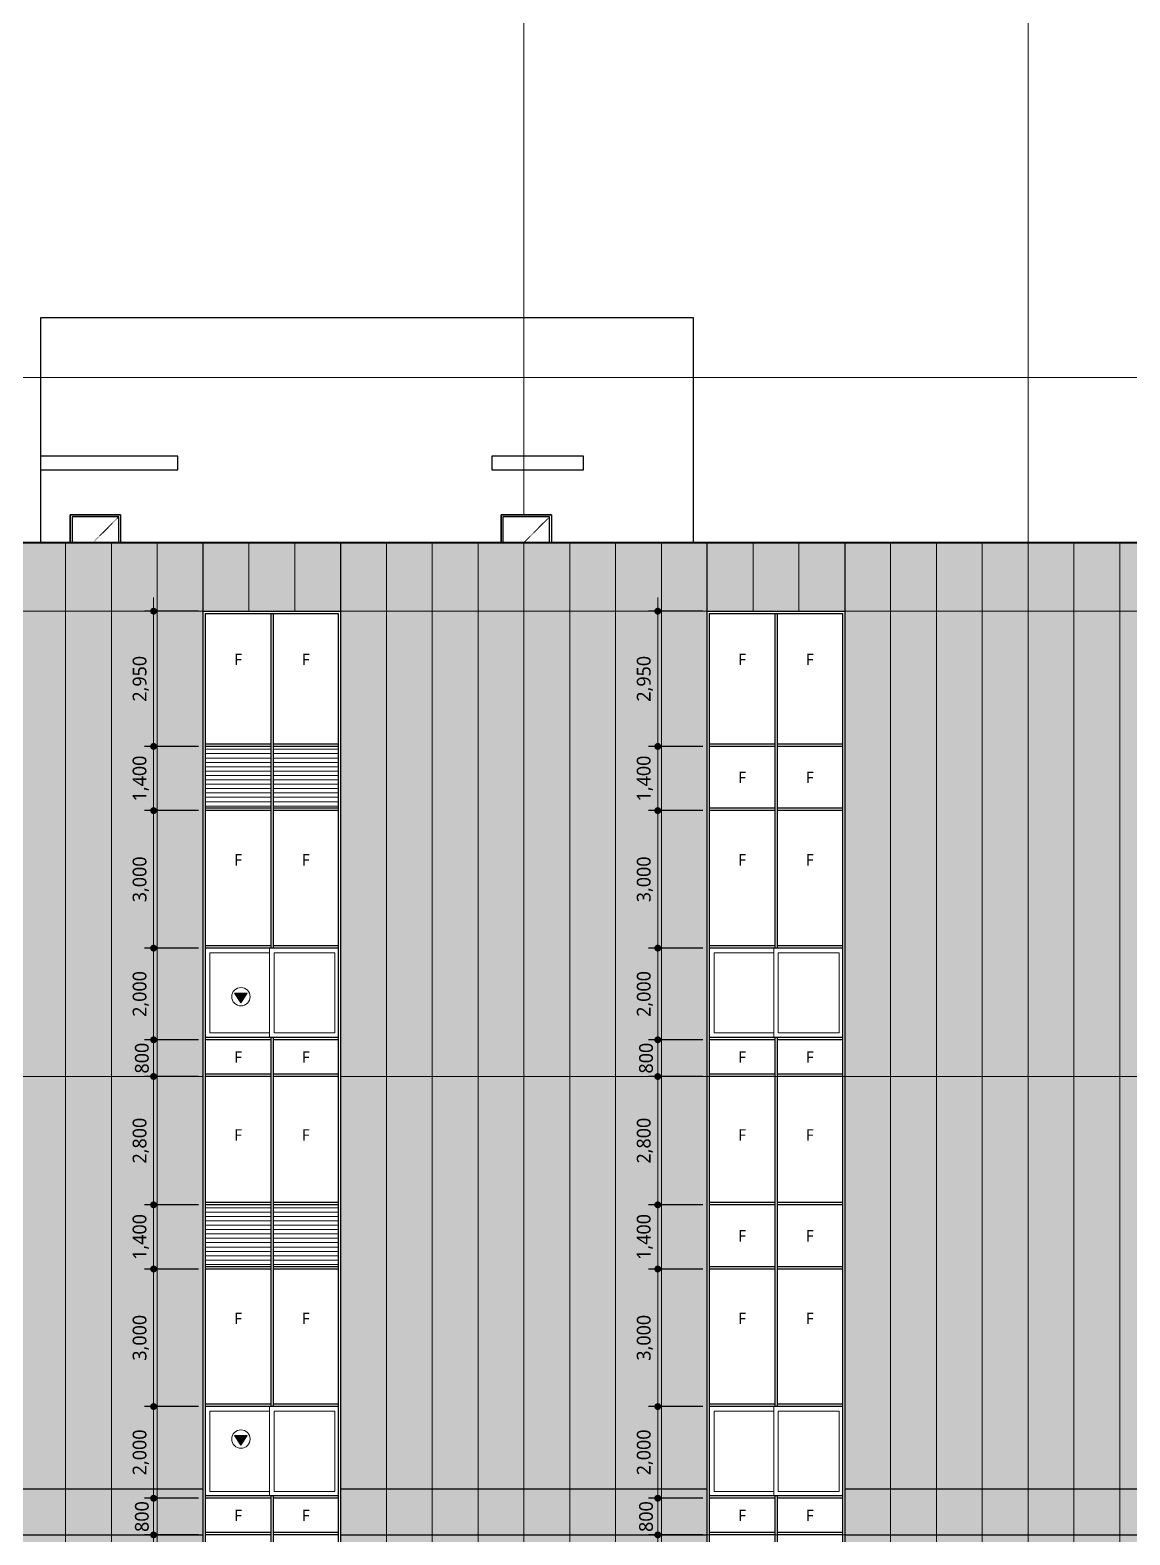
# Model space of a CAD drawing. Header units: millimetres. Extents: x 1680000 to 3024000, y 712800 to 950400.
# Drawn here: x 2558685 to 2582681, y 835360 to 868186 of the extents above; entities that cross this region are included whole.
import ezdxf
from ezdxf.enums import TextEntityAlignment as Align
from ezdxf.xclip import XClip

# ---------------------------------------------------------------- set-up
doc = ezdxf.new("R2010")
doc.units = ezdxf.units.MM
doc.set_wipeout_variables(frame=1)
for name, pattern in [('CEN', [62, 60, -1, 0, -1]), ('DASHDOT', [1, 0.5, -0.25, 0, -0.25]), ('HID', [2, 1.1, -0.9])]:
    doc.linetypes.add(name, pattern=pattern)
doc.layers.get('Defpoints').update_dxf_attribs({"color": 140})
for name, color, linetype, lineweight in [('A-AXIS-LINE', 1, 'CEN', 15), ('A-DWXK-OPEN', 1, 'HID', 15), ('A-DWXM-WIND', 4, 'Continuous', 25), ('A-ELEV-LIN1', 2, 'Continuous', 40), ('A-ELEV-LIN2', 7, 'Continuous', 25), ('A-ELEV-LIN3', 8, 'Continuous', 18), ('A-ELEV-WIN', 4, 'Continuous', 25), ('A-MKXS-TEXT1', 3, 'Continuous', 25)]:
    doc.layers.add(name, color=color, linetype=linetype, lineweight=lineweight)
doc.layers.add('A-XXXX-NPLT', color=144, linetype='Continuous', lineweight=15, plot=False)
doc.layers.add('WINELEV', color=4, linetype='Continuous')
doc.layers.add('입면색상', color=7, linetype='Continuous')
doc.styles.add('HY울릉도L', font='')
doc.styles.add('맑은고딕', font='malgun.ttf')
doc.styles.get('HY울릉도L').set_extended_font_data('HYwulM')
doc.dimstyles.new('CDIM', dxfattribs={"dimtxt": 3, "dimasz": 1.5, "dimexe": 2, "dimexo": 1, "dimgap": 1, "dimtad": 1, "dimdec": 0, "dimrnd": 0.5, "dimzin": 0, "dimdsep": 32, "dimlunit": 6, "dimtxsty": 'HY울릉도L', "dimblk1": '_CIDOT', "dimblk2": '_CIDOT', "dimsah": 1, "dimcen": 5.5, "dimclrd": 2, "dimclre": 2, "dimclrt": 7, "dimadec": 0, "dimazin": 0, "dimtfac": 1, "dimtdec": 0, "dimtix": 1, "dimtmove": 2, "dimatfit": 1, "dimldrblk": '_CIDOT', "dimfxl": 1, "dimtolj": 1, "dimtzin": 0, "dimlwd": -1, "dimarcsym": 0})

# ---------------------------------------------------------------- blocks, each defined once
blk = doc.blocks.new('_CIDOT')
at = {"color": 0, "linetype": 'ByBlock'}
blk.add_line((2, 0), (-1, 0), dxfattribs=at)
at = {"color": 0, "linetype": 'ByBlock', "const_width": 0.5}
blk.add_lwpolyline([(-0.25, 0, 1), (0.25, 0, 1)], format="xyb", close=True, dxfattribs=at)
blk = doc.blocks.new('*D85')
at = {"layer": 'A-XXXX-NPLT', "lineweight": -2, "transparency": 16777216}
for p, q in [((-100, 30000), (-1280, 30000)), ((-100, 27200), (-1280, 27200))]:
    blk.add_line(p, q, dxfattribs=at)
at = {"layer": 'A-XXXX-NPLT', "transparency": 16777216}
blk.add_line((-1080, 27350), (-1080, 29850), dxfattribs=at)
at = {"layer": 'Defpoints', "color": 0, "transparency": 16777216}
for p in [(-1080, 30000), (0, 30000), (0, 27200)]:
    blk.add_point(p, dxfattribs=at)
at = {"layer": 'A-XXXX-NPLT', "transparency": 16777216, "xscale": 150, "yscale": 150, "zscale": 150}
for p, rotation in [((-1080, 30000), 90), ((-1080, 27200), 270)]:
    blk.add_blockref('_CIDOT', p, dxfattribs=dict(at, rotation=rotation))
at = {"layer": 'A-XXXX-NPLT', "color": 3, "transparency": 16777216, "insert": (-1360, 28600), "char_height": 300, "attachment_point": 5, "rotation": 90, "style": '맑은고딕'}
blk.add_mtext('\\A1;2,800', dxfattribs=at)
blk = doc.blocks.new('*D71')
at = {"layer": 'A-XXXX-NPLT', "transparency": 16777216}
for p, q in [((-1080, 40950), (-1080, 41100)), ((-1080, 40800), (-1080, 40000)), ((-1080, 39850), (-1080, 39700))]:
    blk.add_line(p, q, dxfattribs=at)
at = {"layer": 'A-XXXX-NPLT', "lineweight": -2, "transparency": 16777216}
for p, q in [((-100, 40800), (-1280, 40800)), ((-100, 40000), (-1280, 40000))]:
    blk.add_line(p, q, dxfattribs=at)
at = {"layer": 'Defpoints', "color": 0, "transparency": 16777216}
for p in [(0, 40800), (-1080, 40000), (0, 40000)]:
    blk.add_point(p, dxfattribs=at)
at = {"layer": 'A-XXXX-NPLT', "transparency": 16777216, "xscale": 150, "yscale": 150, "zscale": 150}
for p, rotation in [((-1080, 40800), 270), ((-1080, 40000), 90)]:
    blk.add_blockref('_CIDOT', p, dxfattribs=dict(at, rotation=rotation))
at = {"layer": 'A-XXXX-NPLT', "color": 3, "transparency": 16777216, "insert": (-1335, 40400), "char_height": 300, "attachment_point": 5, "rotation": 90, "style": '맑은고딕'}
blk.add_mtext('\\A1;800', dxfattribs=at)
blk = doc.blocks.new('*D72')
at = {"layer": 'A-XXXX-NPLT', "lineweight": -2, "transparency": 16777216}
for p, q in [((-100, 42800), (-1280, 42800)), ((-100, 40800), (-1280, 40800))]:
    blk.add_line(p, q, dxfattribs=at)
at = {"layer": 'A-XXXX-NPLT', "transparency": 16777216}
blk.add_line((-1080, 40950), (-1080, 42650), dxfattribs=at)
at = {"layer": 'Defpoints', "color": 0, "transparency": 16777216}
for p in [(-1080, 42800), (0, 42800), (0, 40800)]:
    blk.add_point(p, dxfattribs=at)
at = {"layer": 'A-XXXX-NPLT', "transparency": 16777216, "xscale": 150, "yscale": 150, "zscale": 150}
for p, rotation in [((-1080, 42800), 90), ((-1080, 40800), 270)]:
    blk.add_blockref('_CIDOT', p, dxfattribs=dict(at, rotation=rotation))
at = {"layer": 'A-XXXX-NPLT', "color": 3, "transparency": 16777216, "insert": (-1360, 41800), "char_height": 300, "attachment_point": 5, "rotation": 90, "style": '맑은고딕'}
blk.add_mtext('\\A1;2,000', dxfattribs=at)
blk = doc.blocks.new('*D73')
at = {"layer": 'A-XXXX-NPLT', "lineweight": -2, "transparency": 16777216}
for p, q in [((-100, 50150), (-1280, 50150)), ((-100, 47200), (-1280, 47200))]:
    blk.add_line(p, q, dxfattribs=at)
at = {"layer": 'A-XXXX-NPLT', "transparency": 16777216}
blk.add_line((-1080, 47350), (-1080, 50000), dxfattribs=at)
at = {"layer": 'Defpoints', "color": 0, "transparency": 16777216}
for p in [(-1080, 50150), (0, 50150), (0, 47200)]:
    blk.add_point(p, dxfattribs=at)
at = {"layer": 'A-XXXX-NPLT', "transparency": 16777216, "xscale": 150, "yscale": 150, "zscale": 150}
for p, rotation in [((-1080, 50150), 90), ((-1080, 47200), 270)]:
    blk.add_blockref('_CIDOT', p, dxfattribs=dict(at, rotation=rotation))
at = {"layer": 'A-XXXX-NPLT', "color": 3, "transparency": 16777216, "insert": (-1360, 48675), "char_height": 300, "attachment_point": 5, "rotation": 90, "style": '맑은고딕'}
blk.add_mtext('\\A1;2,950', dxfattribs=at)
blk = doc.blocks.new('*D74')
at = {"layer": 'A-XXXX-NPLT', "lineweight": -2, "transparency": 16777216}
for p, q in [((-100, 47200), (-1280, 47200)), ((-100, 45800), (-1280, 45800))]:
    blk.add_line(p, q, dxfattribs=at)
at = {"layer": 'A-XXXX-NPLT', "transparency": 16777216}
blk.add_line((-1080, 47050), (-1080, 45950), dxfattribs=at)
at = {"layer": 'Defpoints', "color": 0, "transparency": 16777216}
for p in [(0, 47200), (-1080, 45800), (0, 45800)]:
    blk.add_point(p, dxfattribs=at)
at = {"layer": 'A-XXXX-NPLT', "transparency": 16777216, "xscale": 150, "yscale": 150, "zscale": 150}
for p, rotation in [((-1080, 47200), 90), ((-1080, 45800), 270)]:
    blk.add_blockref('_CIDOT', p, dxfattribs=dict(at, rotation=rotation))
at = {"layer": 'A-XXXX-NPLT', "color": 3, "transparency": 16777216, "insert": (-1361, 46500), "char_height": 300, "attachment_point": 5, "rotation": 90, "style": '맑은고딕'}
blk.add_mtext('\\A1;1,400', dxfattribs=at)
blk = doc.blocks.new('*D75')
at = {"layer": 'A-XXXX-NPLT', "lineweight": -2, "transparency": 16777216}
for p, q in [((-100, 45800), (-1280, 45800)), ((-100, 42800), (-1280, 42800))]:
    blk.add_line(p, q, dxfattribs=at)
at = {"layer": 'A-XXXX-NPLT', "transparency": 16777216}
blk.add_line((-1080, 45650), (-1080, 42950), dxfattribs=at)
at = {"layer": 'Defpoints', "color": 0, "transparency": 16777216}
for p in [(0, 45800), (-1080, 42800), (0, 42800)]:
    blk.add_point(p, dxfattribs=at)
at = {"layer": 'A-XXXX-NPLT', "transparency": 16777216, "xscale": 150, "yscale": 150, "zscale": 150}
for p, rotation in [((-1080, 45800), 90), ((-1080, 42800), 270)]:
    blk.add_blockref('_CIDOT', p, dxfattribs=dict(at, rotation=rotation))
at = {"layer": 'A-XXXX-NPLT', "color": 3, "transparency": 16777216, "insert": (-1360, 44300), "char_height": 300, "attachment_point": 5, "rotation": 90, "style": '맑은고딕'}
blk.add_mtext('\\A1;3,000', dxfattribs=at)
blk = doc.blocks.new('*D76')
at = {"layer": 'A-XXXX-NPLT', "lineweight": -2, "transparency": 16777216}
for p, q in [((-100, 32800), (-1280, 32800)), ((-100, 30800), (-1280, 30800))]:
    blk.add_line(p, q, dxfattribs=at)
at = {"layer": 'A-XXXX-NPLT', "transparency": 16777216}
blk.add_line((-1080, 30950), (-1080, 32650), dxfattribs=at)
at = {"layer": 'Defpoints', "color": 0, "transparency": 16777216}
for p in [(-1080, 32800), (0, 32800), (0, 30800)]:
    blk.add_point(p, dxfattribs=at)
at = {"layer": 'A-XXXX-NPLT', "transparency": 16777216, "xscale": 150, "yscale": 150, "zscale": 150}
for p, rotation in [((-1080, 32800), 90), ((-1080, 30800), 270)]:
    blk.add_blockref('_CIDOT', p, dxfattribs=dict(at, rotation=rotation))
at = {"layer": 'A-XXXX-NPLT', "color": 3, "transparency": 16777216, "insert": (-1360, 31800), "char_height": 300, "attachment_point": 5, "rotation": 90, "style": '맑은고딕'}
blk.add_mtext('\\A1;2,000', dxfattribs=at)
blk = doc.blocks.new('*D77')
at = {"layer": 'A-XXXX-NPLT', "lineweight": -2, "transparency": 16777216}
for p, q in [((-100, 40000), (-1280, 40000)), ((-100, 37200), (-1280, 37200))]:
    blk.add_line(p, q, dxfattribs=at)
at = {"layer": 'A-XXXX-NPLT', "transparency": 16777216}
blk.add_line((-1080, 37350), (-1080, 39850), dxfattribs=at)
at = {"layer": 'Defpoints', "color": 0, "transparency": 16777216}
for p in [(-1080, 40000), (0, 40000), (0, 37200)]:
    blk.add_point(p, dxfattribs=at)
at = {"layer": 'A-XXXX-NPLT', "transparency": 16777216, "xscale": 150, "yscale": 150, "zscale": 150}
for p, rotation in [((-1080, 40000), 90), ((-1080, 37200), 270)]:
    blk.add_blockref('_CIDOT', p, dxfattribs=dict(at, rotation=rotation))
at = {"layer": 'A-XXXX-NPLT', "color": 3, "transparency": 16777216, "insert": (-1360, 38600), "char_height": 300, "attachment_point": 5, "rotation": 90, "style": '맑은고딕'}
blk.add_mtext('\\A1;2,800', dxfattribs=at)
blk = doc.blocks.new('*D78')
at = {"layer": 'A-XXXX-NPLT', "lineweight": -2, "transparency": 16777216}
for p, q in [((-100, 37200), (-1280, 37200)), ((-100, 35800), (-1280, 35800))]:
    blk.add_line(p, q, dxfattribs=at)
at = {"layer": 'A-XXXX-NPLT', "transparency": 16777216}
blk.add_line((-1080, 37050), (-1080, 35950), dxfattribs=at)
at = {"layer": 'Defpoints', "color": 0, "transparency": 16777216}
for p in [(0, 37200), (-1080, 35800), (0, 35800)]:
    blk.add_point(p, dxfattribs=at)
at = {"layer": 'A-XXXX-NPLT', "transparency": 16777216, "xscale": 150, "yscale": 150, "zscale": 150}
for p, rotation in [((-1080, 37200), 90), ((-1080, 35800), 270)]:
    blk.add_blockref('_CIDOT', p, dxfattribs=dict(at, rotation=rotation))
at = {"layer": 'A-XXXX-NPLT', "color": 3, "transparency": 16777216, "insert": (-1361, 36500), "char_height": 300, "attachment_point": 5, "rotation": 90, "style": '맑은고딕'}
blk.add_mtext('\\A1;1,400', dxfattribs=at)
blk = doc.blocks.new('*D79')
at = {"layer": 'A-XXXX-NPLT', "lineweight": -2, "transparency": 16777216}
for p, q in [((-100, 35800), (-1280, 35800)), ((-100, 32800), (-1280, 32800))]:
    blk.add_line(p, q, dxfattribs=at)
at = {"layer": 'A-XXXX-NPLT', "transparency": 16777216}
blk.add_line((-1080, 35650), (-1080, 32950), dxfattribs=at)
at = {"layer": 'Defpoints', "color": 0, "transparency": 16777216}
for p in [(0, 35800), (-1080, 32800), (0, 32800)]:
    blk.add_point(p, dxfattribs=at)
at = {"layer": 'A-XXXX-NPLT', "transparency": 16777216, "xscale": 150, "yscale": 150, "zscale": 150}
for p, rotation in [((-1080, 35800), 90), ((-1080, 32800), 270)]:
    blk.add_blockref('_CIDOT', p, dxfattribs=dict(at, rotation=rotation))
at = {"layer": 'A-XXXX-NPLT', "color": 3, "transparency": 16777216, "insert": (-1360, 34300), "char_height": 300, "attachment_point": 5, "rotation": 90, "style": '맑은고딕'}
blk.add_mtext('\\A1;3,000', dxfattribs=at)
blk = doc.blocks.new('*D80')
at = {"layer": 'A-XXXX-NPLT', "transparency": 16777216}
for p, q in [((-1080, 30950), (-1080, 31100)), ((-1080, 30800), (-1080, 30000)), ((-1080, 29850), (-1080, 29700))]:
    blk.add_line(p, q, dxfattribs=at)
at = {"layer": 'A-XXXX-NPLT', "lineweight": -2, "transparency": 16777216}
for p, q in [((-100, 30800), (-1280, 30800)), ((-100, 30000), (-1280, 30000))]:
    blk.add_line(p, q, dxfattribs=at)
at = {"layer": 'Defpoints', "color": 0, "transparency": 16777216}
for p in [(0, 30800), (-1080, 30000), (0, 30000)]:
    blk.add_point(p, dxfattribs=at)
at = {"layer": 'A-XXXX-NPLT', "transparency": 16777216, "xscale": 150, "yscale": 150, "zscale": 150}
for p, rotation in [((-1080, 30800), 270), ((-1080, 30000), 90)]:
    blk.add_blockref('_CIDOT', p, dxfattribs=dict(at, rotation=rotation))
at = {"layer": 'A-XXXX-NPLT', "color": 3, "transparency": 16777216, "insert": (-1335, 30400), "char_height": 300, "attachment_point": 5, "rotation": 90, "style": '맑은고딕'}
blk.add_mtext('\\A1;800', dxfattribs=at)
blk = doc.blocks.new('axis')
at = {"layer": 'A-AXIS-LINE'}
for p, q in [((4621438.1, -355868.7), (4883538.1, -355868.7)), ((4621438.1, -360968.7), (4883538.1, -360968.7)), ((4621438.1, -371118.7), (4883538.1, -371118.7)), ((4621438.1, -381118.7), (4883538.1, -381118.7))]:
    blk.add_line(p, q, dxfattribs=at)
blk = doc.blocks.new('*D48')
at = {"layer": 'A-XXXX-NPLT', "lineweight": -2, "transparency": 16777216}
for p, q in [((-100, 29900), (-1280, 29900)), ((-100, 27100), (-1280, 27100))]:
    blk.add_line(p, q, dxfattribs=at)
at = {"layer": 'A-XXXX-NPLT', "transparency": 16777216}
blk.add_line((-1080, 27250), (-1080, 29750), dxfattribs=at)
at = {"layer": 'Defpoints', "color": 0, "transparency": 16777216}
for p in [(-1080, 29900), (0, 29900), (0, 27100)]:
    blk.add_point(p, dxfattribs=at)
at = {"layer": 'A-XXXX-NPLT', "transparency": 16777216, "xscale": 150, "yscale": 150, "zscale": 150}
for p, rotation in [((-1080, 29900), 90), ((-1080, 27100), 270)]:
    blk.add_blockref('_CIDOT', p, dxfattribs=dict(at, rotation=rotation))
at = {"layer": 'A-XXXX-NPLT', "color": 3, "transparency": 16777216, "insert": (-1360, 28500), "char_height": 300, "attachment_point": 5, "rotation": 90, "style": '맑은고딕'}
blk.add_mtext('\\A1;2,800', dxfattribs=at)
blk = doc.blocks.new('*D51')
at = {"layer": 'A-XXXX-NPLT', "transparency": 16777216}
for p, q in [((-1080, 40850), (-1080, 41000)), ((-1080, 40700), (-1080, 39900)), ((-1080, 39750), (-1080, 39600))]:
    blk.add_line(p, q, dxfattribs=at)
at = {"layer": 'A-XXXX-NPLT', "lineweight": -2, "transparency": 16777216}
for p, q in [((-100, 40700), (-1280, 40700)), ((-100, 39900), (-1280, 39900))]:
    blk.add_line(p, q, dxfattribs=at)
at = {"layer": 'Defpoints', "color": 0, "transparency": 16777216}
for p in [(0, 40700), (-1080, 39900), (0, 39900)]:
    blk.add_point(p, dxfattribs=at)
at = {"layer": 'A-XXXX-NPLT', "transparency": 16777216, "xscale": 150, "yscale": 150, "zscale": 150}
for p, rotation in [((-1080, 40700), 270), ((-1080, 39900), 90)]:
    blk.add_blockref('_CIDOT', p, dxfattribs=dict(at, rotation=rotation))
at = {"layer": 'A-XXXX-NPLT', "color": 3, "transparency": 16777216, "insert": (-1335, 40300), "char_height": 300, "attachment_point": 5, "rotation": 90, "style": '맑은고딕'}
blk.add_mtext('\\A1;800', dxfattribs=at)
blk = doc.blocks.new('*D52')
at = {"layer": 'A-XXXX-NPLT', "lineweight": -2, "transparency": 16777216}
for p, q in [((-100, 42700), (-1280, 42700)), ((-100, 40700), (-1280, 40700))]:
    blk.add_line(p, q, dxfattribs=at)
at = {"layer": 'A-XXXX-NPLT', "transparency": 16777216}
blk.add_line((-1080, 40850), (-1080, 42550), dxfattribs=at)
at = {"layer": 'Defpoints', "color": 0, "transparency": 16777216}
for p in [(-1080, 42700), (0, 42700), (0, 40700)]:
    blk.add_point(p, dxfattribs=at)
at = {"layer": 'A-XXXX-NPLT', "transparency": 16777216, "xscale": 150, "yscale": 150, "zscale": 150}
for p, rotation in [((-1080, 42700), 90), ((-1080, 40700), 270)]:
    blk.add_blockref('_CIDOT', p, dxfattribs=dict(at, rotation=rotation))
at = {"layer": 'A-XXXX-NPLT', "color": 3, "transparency": 16777216, "insert": (-1360, 41700), "char_height": 300, "attachment_point": 5, "rotation": 90, "style": '맑은고딕'}
blk.add_mtext('\\A1;2,000', dxfattribs=at)
blk = doc.blocks.new('*D53')
at = {"layer": 'A-XXXX-NPLT', "lineweight": -2, "transparency": 16777216}
for p, q in [((-100, 50050), (-1280, 50050)), ((-100, 47100), (-1280, 47100))]:
    blk.add_line(p, q, dxfattribs=at)
at = {"layer": 'A-XXXX-NPLT', "transparency": 16777216}
blk.add_line((-1080, 47250), (-1080, 49900), dxfattribs=at)
at = {"layer": 'Defpoints', "color": 0, "transparency": 16777216}
for p in [(-1080, 50050), (0, 50050), (0, 47100)]:
    blk.add_point(p, dxfattribs=at)
at = {"layer": 'A-XXXX-NPLT', "transparency": 16777216, "xscale": 150, "yscale": 150, "zscale": 150}
for p, rotation in [((-1080, 50050), 90), ((-1080, 47100), 270)]:
    blk.add_blockref('_CIDOT', p, dxfattribs=dict(at, rotation=rotation))
at = {"layer": 'A-XXXX-NPLT', "color": 3, "transparency": 16777216, "insert": (-1360, 48575), "char_height": 300, "attachment_point": 5, "rotation": 90, "style": '맑은고딕'}
blk.add_mtext('\\A1;2,950', dxfattribs=at)
blk = doc.blocks.new('*D54')
at = {"layer": 'A-XXXX-NPLT', "lineweight": -2, "transparency": 16777216}
for p, q in [((-100, 47100), (-1280, 47100)), ((-100, 45700), (-1280, 45700))]:
    blk.add_line(p, q, dxfattribs=at)
at = {"layer": 'A-XXXX-NPLT', "transparency": 16777216}
blk.add_line((-1080, 46950), (-1080, 45850), dxfattribs=at)
at = {"layer": 'Defpoints', "color": 0, "transparency": 16777216}
for p in [(0, 47100), (-1080, 45700), (0, 45700)]:
    blk.add_point(p, dxfattribs=at)
at = {"layer": 'A-XXXX-NPLT', "transparency": 16777216, "xscale": 150, "yscale": 150, "zscale": 150}
for p, rotation in [((-1080, 47100), 90), ((-1080, 45700), 270)]:
    blk.add_blockref('_CIDOT', p, dxfattribs=dict(at, rotation=rotation))
at = {"layer": 'A-XXXX-NPLT', "color": 3, "transparency": 16777216, "insert": (-1361, 46400), "char_height": 300, "attachment_point": 5, "rotation": 90, "style": '맑은고딕'}
blk.add_mtext('\\A1;1,400', dxfattribs=at)
blk = doc.blocks.new('*D55')
at = {"layer": 'A-XXXX-NPLT', "lineweight": -2, "transparency": 16777216}
for p, q in [((-100, 45700), (-1280, 45700)), ((-100, 42700), (-1280, 42700))]:
    blk.add_line(p, q, dxfattribs=at)
at = {"layer": 'A-XXXX-NPLT', "transparency": 16777216}
blk.add_line((-1080, 45550), (-1080, 42850), dxfattribs=at)
at = {"layer": 'Defpoints', "color": 0, "transparency": 16777216}
for p in [(0, 45700), (-1080, 42700), (0, 42700)]:
    blk.add_point(p, dxfattribs=at)
at = {"layer": 'A-XXXX-NPLT', "transparency": 16777216, "xscale": 150, "yscale": 150, "zscale": 150}
for p, rotation in [((-1080, 45700), 90), ((-1080, 42700), 270)]:
    blk.add_blockref('_CIDOT', p, dxfattribs=dict(at, rotation=rotation))
at = {"layer": 'A-XXXX-NPLT', "color": 3, "transparency": 16777216, "insert": (-1360, 44200), "char_height": 300, "attachment_point": 5, "rotation": 90, "style": '맑은고딕'}
blk.add_mtext('\\A1;3,000', dxfattribs=at)
blk = doc.blocks.new('*D56')
at = {"layer": 'A-XXXX-NPLT', "transparency": 16777216}
for p, q in [((-1080, 30850), (-1080, 31000)), ((-1080, 30700), (-1080, 29900)), ((-1080, 29750), (-1080, 29600))]:
    blk.add_line(p, q, dxfattribs=at)
at = {"layer": 'A-XXXX-NPLT', "lineweight": -2, "transparency": 16777216}
for p, q in [((-100, 30700), (-1280, 30700)), ((-100, 29900), (-1280, 29900))]:
    blk.add_line(p, q, dxfattribs=at)
at = {"layer": 'Defpoints', "color": 0, "transparency": 16777216}
for p in [(0, 30700), (-1080, 29900), (0, 29900)]:
    blk.add_point(p, dxfattribs=at)
at = {"layer": 'A-XXXX-NPLT', "transparency": 16777216, "xscale": 150, "yscale": 150, "zscale": 150}
for p, rotation in [((-1080, 30700), 270), ((-1080, 29900), 90)]:
    blk.add_blockref('_CIDOT', p, dxfattribs=dict(at, rotation=rotation))
at = {"layer": 'A-XXXX-NPLT', "color": 3, "transparency": 16777216, "insert": (-1335, 30300), "char_height": 300, "attachment_point": 5, "rotation": 90, "style": '맑은고딕'}
blk.add_mtext('\\A1;800', dxfattribs=at)
blk = doc.blocks.new('*D57')
at = {"layer": 'A-XXXX-NPLT', "lineweight": -2, "transparency": 16777216}
for p, q in [((-100, 32700), (-1280, 32700)), ((-100, 30700), (-1280, 30700))]:
    blk.add_line(p, q, dxfattribs=at)
at = {"layer": 'A-XXXX-NPLT', "transparency": 16777216}
blk.add_line((-1080, 30850), (-1080, 32550), dxfattribs=at)
at = {"layer": 'Defpoints', "color": 0, "transparency": 16777216}
for p in [(-1080, 32700), (0, 32700), (0, 30700)]:
    blk.add_point(p, dxfattribs=at)
at = {"layer": 'A-XXXX-NPLT', "transparency": 16777216, "xscale": 150, "yscale": 150, "zscale": 150}
for p, rotation in [((-1080, 32700), 90), ((-1080, 30700), 270)]:
    blk.add_blockref('_CIDOT', p, dxfattribs=dict(at, rotation=rotation))
at = {"layer": 'A-XXXX-NPLT', "color": 3, "transparency": 16777216, "insert": (-1360, 31700), "char_height": 300, "attachment_point": 5, "rotation": 90, "style": '맑은고딕'}
blk.add_mtext('\\A1;2,000', dxfattribs=at)
blk = doc.blocks.new('*D58')
at = {"layer": 'A-XXXX-NPLT', "lineweight": -2, "transparency": 16777216}
for p, q in [((-100, 39900), (-1280, 39900)), ((-100, 37100), (-1280, 37100))]:
    blk.add_line(p, q, dxfattribs=at)
at = {"layer": 'A-XXXX-NPLT', "transparency": 16777216}
blk.add_line((-1080, 37250), (-1080, 39750), dxfattribs=at)
at = {"layer": 'Defpoints', "color": 0, "transparency": 16777216}
for p in [(-1080, 39900), (0, 39900), (0, 37100)]:
    blk.add_point(p, dxfattribs=at)
at = {"layer": 'A-XXXX-NPLT', "transparency": 16777216, "xscale": 150, "yscale": 150, "zscale": 150}
for p, rotation in [((-1080, 39900), 90), ((-1080, 37100), 270)]:
    blk.add_blockref('_CIDOT', p, dxfattribs=dict(at, rotation=rotation))
at = {"layer": 'A-XXXX-NPLT', "color": 3, "transparency": 16777216, "insert": (-1360, 38500), "char_height": 300, "attachment_point": 5, "rotation": 90, "style": '맑은고딕'}
blk.add_mtext('\\A1;2,800', dxfattribs=at)
blk = doc.blocks.new('*D59')
at = {"layer": 'A-XXXX-NPLT', "lineweight": -2, "transparency": 16777216}
for p, q in [((-100, 37100), (-1280, 37100)), ((-100, 35700), (-1280, 35700))]:
    blk.add_line(p, q, dxfattribs=at)
at = {"layer": 'A-XXXX-NPLT', "transparency": 16777216}
blk.add_line((-1080, 36950), (-1080, 35850), dxfattribs=at)
at = {"layer": 'Defpoints', "color": 0, "transparency": 16777216}
for p in [(0, 37100), (-1080, 35700), (0, 35700)]:
    blk.add_point(p, dxfattribs=at)
at = {"layer": 'A-XXXX-NPLT', "transparency": 16777216, "xscale": 150, "yscale": 150, "zscale": 150}
for p, rotation in [((-1080, 37100), 90), ((-1080, 35700), 270)]:
    blk.add_blockref('_CIDOT', p, dxfattribs=dict(at, rotation=rotation))
at = {"layer": 'A-XXXX-NPLT', "color": 3, "transparency": 16777216, "insert": (-1361, 36400), "char_height": 300, "attachment_point": 5, "rotation": 90, "style": '맑은고딕'}
blk.add_mtext('\\A1;1,400', dxfattribs=at)
blk = doc.blocks.new('*D60')
at = {"layer": 'A-XXXX-NPLT', "lineweight": -2, "transparency": 16777216}
for p, q in [((-100, 35700), (-1280, 35700)), ((-100, 32700), (-1280, 32700))]:
    blk.add_line(p, q, dxfattribs=at)
at = {"layer": 'A-XXXX-NPLT', "transparency": 16777216}
blk.add_line((-1080, 35550), (-1080, 32850), dxfattribs=at)
at = {"layer": 'Defpoints', "color": 0, "transparency": 16777216}
for p in [(0, 35700), (-1080, 32700), (0, 32700)]:
    blk.add_point(p, dxfattribs=at)
at = {"layer": 'A-XXXX-NPLT', "transparency": 16777216, "xscale": 150, "yscale": 150, "zscale": 150}
for p, rotation in [((-1080, 35700), 90), ((-1080, 32700), 270)]:
    blk.add_blockref('_CIDOT', p, dxfattribs=dict(at, rotation=rotation))
at = {"layer": 'A-XXXX-NPLT', "color": 3, "transparency": 16777216, "insert": (-1360, 34200), "char_height": 300, "attachment_point": 5, "rotation": 90, "style": '맑은고딕'}
blk.add_mtext('\\A1;3,000', dxfattribs=at)
blk = doc.blocks.new('소방관진입창')
at = {"layer": 'A-DWXK-OPEN', "linetype": 'Continuous', "ltscale": 50, "true_color": 0xcd2027}
h = blk.add_hatch(color=242, dxfattribs=at)
h.dxf.hatch_style = 1
h.paths.add_polyline_path([(138, 80), (-138, 80), (0, -130)])
at = {"layer": 'A-DWXK-OPEN', "color": 242, "linetype": 'Continuous', "ltscale": 50, "true_color": 0xcd2027}
blk.add_lwpolyline([(-138, 80), (0, -130), (138, 80)], close=True, dxfattribs=at)
blk.add_circle((0, 0), 200, dxfattribs=at)
blk = doc.blocks.new('FSD_1100')
blk.add_wipeout([(789087, 150568), (787987, 150568), (787987, 152668), (789087, 152668)])
at = {"layer": 'A-DWXK-OPEN', "linetype": 'DASHDOT', "ltscale": 10}
blk.add_lwpolyline([(788027, 152628), (789047, 151606), (788027, 150578)], dxfattribs=at)
at = {"layer": 'A-DWXM-WIND', "extrusion": (0, 0, -1)}
for p, q in [((788141, 151518), (788033, 151518)), ((788087, 151572), (788087, 151464))]:
    blk.add_line(p, q, dxfattribs=at)
at = {"layer": 'A-DWXM-WIND'}
blk.add_lwpolyline([(789087, 150568), (787987, 150568), (787987, 152668), (789087, 152668)], close=True, dxfattribs=at)
blk.add_lwpolyline([(788027, 150568), (788027, 152628), (789047, 152628), (789047, 150568)], dxfattribs=at)
at = {"layer": 'A-DWXM-WIND', "extrusion": (0, 0, -1)}
blk.add_circle((-788087, 151518), 30, dxfattribs=at)
at = {"layer": 'WINELEV'}
blk.add_lwpolyline([(789047, 150578), (788027, 150578)], dxfattribs=at)
blk = doc.blocks.new('입면창_그릴x')
blk.add_wipeout([(0, 50150), (3000, 50150), (3000, 300), (0, 300)]).dxf.layer = 'A-ELEV-LIN3'
at = {"layer": 'A-ELEV-LIN3', "color": 253}
for points in [[(1450, 40950), (150, 40950), (150, 42700), (1450, 42700)], [(1450, 42800), (1450, 40850)], [(1450, 30950), (150, 30950), (150, 32700), (1450, 32700)], [(1450, 32800), (1450, 30850)]]:
    blk.add_lwpolyline(points, dxfattribs=at)
for points in [[(1550, 42700), (2875, 42700), (2875, 40950), (1550, 40950)], [(1550, 32700), (2875, 32700), (2875, 30950), (1550, 30950)]]:
    blk.add_lwpolyline(points, close=True, dxfattribs=at)
at = {"layer": 'A-ELEV-WIN'}
blk.add_lwpolyline([(3000, 300), (0, 300), (0, 50150), (3000, 50150)], close=True, dxfattribs=at)
for points in [[(50, 350), (50, 50100), (2950, 50100), (2950, 350)], [(1475, 50100), (1475, 42800)], [(1525, 50100), (1525, 42800)], [(1475, 47250), (50, 47250)], [(1475, 47200), (50, 47200)], [(2950, 47250), (1525, 47250)], [(2950, 47200), (1525, 47200)], [(1475, 45850), (50, 45850)], [(1475, 45800), (50, 45800)], [(2950, 45850), (1525, 45850)], [(2950, 45800), (1525, 45800)], [(1475, 42850), (50, 42850)], [(2950, 42800), (50, 42800)], [(2950, 42850), (1525, 42850)], [(2950, 40850), (50, 40850)], [(1475, 40800), (50, 40800)], [(1475, 40850), (1475, 32800)], [(1525, 40850), (1525, 32800)], [(2950, 40800), (1525, 40800)], [(1475, 40050), (50, 40050)], [(2950, 40050), (1525, 40050)], [(1475, 40000), (50, 40000)], [(2950, 40000), (1525, 40000)], [(1475, 37250), (50, 37250)], [(1475, 37200), (50, 37200)], [(2950, 37250), (1525, 37250)], [(2950, 37200), (1525, 37200)], [(1475, 35850), (50, 35850)], [(1475, 35800), (50, 35800)], [(2950, 35850), (1525, 35850)], [(2950, 35800), (1525, 35800)], [(1475, 32850), (50, 32850)], [(2950, 32850), (1525, 32850)], [(2950, 32800), (50, 32800)], [(2950, 30850), (50, 30850)], [(1475, 30800), (50, 30800)], [(1475, 30850), (1475, 22800)], [(1525, 30850), (1525, 22800)], [(2950, 30800), (1525, 30800)], [(1475, 30050), (50, 30050)], [(1475, 30000), (50, 30000)], [(2950, 30050), (1525, 30050)], [(2950, 30000), (1525, 30000)]]:
    blk.add_lwpolyline(points, dxfattribs=at)
at = {"layer": 'A-MKXS-TEXT1', "style": '맑은고딕'}
for p in [(762.5, 49100), (2237.5, 49100), (762.5, 46525), (2237.5, 46525), (762.5, 44725), (2237.5, 44725), (762.5, 40425), (2237.5, 40425), (762.5, 38725), (2237.5, 38725), (762.5, 36525), (2237.5, 36525), (762.5, 34725), (2237.5, 34725), (762.5, 30425), (2237.5, 30425)]:
    blk.add_text('F', height=250, dxfattribs=at).set_placement(p, align=Align.MIDDLE_CENTER)
at = {"layer": 'A-XXXX-NPLT'}
for base, p1, p2, picture, middle in [((-1080, 50150), (0, 47200), (0, 50150), '*D73', (-1360.2, 48675)), ((-1080, 45800), (0, 47200), (0, 45800), '*D74', (-1361, 46500)), ((-1080, 42800), (0, 45800), (0, 42800), '*D75', (-1360.2, 44300)), ((-1080, 42800), (0, 40800), (0, 42800), '*D72', (-1360.2, 41800)), ((-1080, 40000), (0, 37200), (0, 40000), '*D77', (-1360.2, 38600)), ((-1080, 35800), (0, 37200), (0, 35800), '*D78', (-1361, 36500)), ((-1080, 32800), (0, 35800), (0, 32800), '*D79', (-1360.2, 34300)), ((-1080, 32800), (0, 30800), (0, 32800), '*D76', (-1360.2, 31800)), ((-1080, 30000), (0, 27200), (0, 30000), '*D85', (-1360.2, 28600))]:
    dim = blk.add_linear_dim(base=base, p1=p1, p2=p2, angle=90, dimstyle='CDIM', override={"dimscale": 100, "dimtxsty": '맑은고딕', "dimclrd": 256, "dimclre": 256, "dimclrt": 3}, dxfattribs=at)
    dim.commit()
    dim.dimension.update_dxf_attribs({"geometry": picture, "text_midpoint": middle})
for p1, p2, picture, middle in [((0, 40800), (0, 40000), '*D71', (-1335, 40400)), ((0, 30800), (0, 30000), '*D80', (-1335, 30400))]:
    dim = blk.add_aligned_dim(p1=p1, p2=p2, distance=-1080, dimstyle='CDIM', override={"dimscale": 100, "dimtxsty": '맑은고딕', "dimclrd": 256, "dimclre": 256, "dimclrt": 3}, dxfattribs=at)
    dim.commit()
    dim.dimension.update_dxf_attribs({"geometry": picture, "text_midpoint": middle})
blk = doc.blocks.new('입면창2')
blk.add_wipeout([(0, 50050), (3000, 50050), (3000, 200), (0, 200)]).dxf.layer = 'A-ELEV-LIN3'
at = {"layer": 'A-ELEV-LIN3'}
h = blk.add_hatch(dxfattribs=at)
h.set_pattern_fill('ANSI31', color=253, scale=30, angle=315)
h.set_pattern_definition([(0, (-59545.61, -62760), (2e-14, 95.25), [])])
h.paths.add_polyline_path([(2950, 45750), (2950, 47100), (1525, 47100), (1525, 45750)])
h.paths.add_polyline_path([(50, 47100), (50, 45750), (1475, 45750), (1475, 47100)])
h = blk.add_hatch(dxfattribs=at)
h.set_pattern_fill('ANSI31', color=253, scale=30, angle=315)
h.set_pattern_definition([(0, (-59545.61, -72760), (2e-14, 95.25), [])])
h.paths.add_polyline_path([(2950, 35750), (2950, 37100), (1525, 37100), (1525, 35750)])
h.paths.add_polyline_path([(50, 37100), (50, 35750), (1475, 35750), (1475, 37100)])
at = {"layer": 'A-ELEV-LIN3', "color": 253}
for points in [[(1450, 42700), (1450, 40750)], [(1450, 40850), (150, 40850), (150, 42600), (1450, 42600)], [(1450, 30850), (150, 30850), (150, 32600), (1450, 32600)], [(1450, 32700), (1450, 30750)]]:
    blk.add_lwpolyline(points, dxfattribs=at)
for points in [[(1550, 42600), (2875, 42600), (2875, 40850), (1550, 40850)], [(1550, 32600), (2875, 32600), (2875, 30850), (1550, 30850)]]:
    blk.add_lwpolyline(points, close=True, dxfattribs=at)
at = {"layer": 'A-ELEV-WIN'}
blk.add_lwpolyline([(3000, 200), (0, 200), (0, 50050), (3000, 50050)], close=True, dxfattribs=at)
for points in [[(50, 250), (50, 50000), (2950, 50000), (2950, 250)], [(1475, 50000), (1475, 42700)], [(1525, 50000), (1525, 42700)], [(1475, 47150), (50, 47150)], [(1475, 47100), (50, 47100)], [(2950, 47150), (1525, 47150)], [(2950, 47100), (1525, 47100)], [(1475, 45750), (50, 45750)], [(1475, 45700), (50, 45700)], [(2950, 45750), (1525, 45750)], [(2950, 45700), (1525, 45700)], [(1475, 42750), (50, 42750)], [(2950, 42700), (50, 42700)], [(2950, 42750), (1525, 42750)], [(2950, 40750), (50, 40750)], [(1475, 40750), (1475, 32700)], [(1525, 40750), (1525, 32700)], [(1475, 40700), (50, 40700)], [(2950, 40700), (1525, 40700)], [(1475, 39950), (50, 39950)], [(1475, 39900), (50, 39900)], [(2950, 39950), (1525, 39950)], [(2950, 39900), (1525, 39900)], [(1475, 37150), (50, 37150)], [(1475, 37100), (50, 37100)], [(2950, 37150), (1525, 37150)], [(2950, 37100), (1525, 37100)], [(1475, 35750), (50, 35750)], [(1475, 35700), (50, 35700)], [(2950, 35750), (1525, 35750)], [(2950, 35700), (1525, 35700)], [(1475, 32750), (50, 32750)], [(2950, 32700), (50, 32700)], [(2950, 32750), (1525, 32750)], [(2950, 30750), (50, 30750)], [(1475, 30700), (50, 30700)], [(1475, 30750), (1475, 22700)], [(1525, 30750), (1525, 22700)], [(2950, 30700), (1525, 30700)], [(1475, 29950), (50, 29950)], [(1475, 29900), (50, 29900)], [(2950, 29950), (1525, 29950)], [(2950, 29900), (1525, 29900)]]:
    blk.add_lwpolyline(points, dxfattribs=at)
at = {"layer": 'A-MKXS-TEXT1', "style": '맑은고딕'}
for p in [(762.5, 49000), (2237.5, 49000), (762.5, 44625), (2237.5, 44625), (762.5, 40325), (2237.5, 40325), (762.5, 38625), (2237.5, 38625), (762.5, 34625), (2237.5, 34625), (762.5, 30325), (2237.5, 30325)]:
    blk.add_text('F', height=250, dxfattribs=at).set_placement(p, align=Align.MIDDLE_CENTER)
at = {"layer": 'A-XXXX-NPLT'}
for base, p1, p2, picture, middle in [((-1080, 50050), (0, 47100), (0, 50050), '*D53', (-1360.2, 48575)), ((-1080, 45700), (0, 47100), (0, 45700), '*D54', (-1361, 46400)), ((-1080, 42700), (0, 45700), (0, 42700), '*D55', (-1360.2, 44200)), ((-1080, 42700), (0, 40700), (0, 42700), '*D52', (-1360.2, 41700)), ((-1080, 39900), (0, 37100), (0, 39900), '*D58', (-1360.2, 38500)), ((-1080, 35700), (0, 37100), (0, 35700), '*D59', (-1361, 36400)), ((-1080, 32700), (0, 35700), (0, 32700), '*D60', (-1360.2, 34200)), ((-1080, 32700), (0, 30700), (0, 32700), '*D57', (-1360.2, 31700)), ((-1080, 29900), (0, 27100), (0, 29900), '*D48', (-1360.2, 28500))]:
    dim = blk.add_linear_dim(base=base, p1=p1, p2=p2, angle=90, dimstyle='CDIM', override={"dimscale": 100, "dimtxsty": '맑은고딕', "dimclrd": 256, "dimclre": 256, "dimclrt": 3}, dxfattribs=at)
    dim.commit()
    dim.dimension.update_dxf_attribs({"geometry": picture, "text_midpoint": middle})
for p1, p2, picture, middle in [((0, 40700), (0, 39900), '*D51', (-1335, 40300)), ((0, 30700), (0, 29900), '*D56', (-1335, 30300))]:
    dim = blk.add_aligned_dim(p1=p1, p2=p2, distance=-1080, dimstyle='CDIM', override={"dimscale": 100, "dimtxsty": '맑은고딕', "dimclrd": 256, "dimclre": 256, "dimclrt": 3}, dxfattribs=at)
    dim.commit()
    dim.dimension.update_dxf_attribs({"geometry": picture, "text_midpoint": middle})

msp = doc.modelspace()

# ---------------------------------------------------------------- hatches: boundary and pattern name
at = {"layer": '입면색상', "true_color": 0x435254}
h = msp.add_hatch(color=251, dxfattribs=at)
h.dxf.hatch_style = 1
h.paths.add_polyline_path([(2556510, 788910), (2556510, 785810), (2550410, 785810), (2550410, 788910)], flags=16)
h.paths.add_polyline_path([(2606460, 815360), (2609460, 815360), (2609460, 795360), (2606460, 795360)])
h.paths.add_polyline_path([(2595460, 815360), (2598460, 815360), (2598460, 795360), (2595460, 795360)])
h.paths.add_polyline_path([(2584460, 815360), (2587460, 815360), (2587460, 795360), (2584460, 795360)])
h.paths.add_polyline_path([(2573460, 815360), (2576460, 815360), (2576460, 795360), (2573460, 795360)])
h.paths.add_polyline_path([(2562460, 815360), (2565460, 815360), (2565460, 795360), (2562460, 795360)])
h.paths.add_polyline_path([(2547460, 815360), (2614110, 815360), (2614110, 816360), (2547460, 816360)])
h.paths.add_polyline_path([(2584460, 835360), (2587460, 835360), (2587460, 816360), (2584460, 816360)])
h.paths.add_polyline_path([(2573460, 835360), (2576460, 835360), (2576460, 816360), (2573460, 816360)])
h.paths.add_polyline_path([(2562460, 835360), (2565460, 835360), (2565460, 816360), (2562460, 816360)])
h.paths.add_polyline_path([(2551460, 835360), (2554460, 835360), (2554460, 816360), (2551460, 816360)])
h.paths.add_polyline_path([(2547460, 835360), (2587460, 835360), (2587460, 836360), (2547460, 836360)])
h.paths.add_polyline_path([(2551460, 857010), (2554460, 857010), (2554460, 836360), (2551460, 836360)])
h.paths.add_polyline_path([(2562460, 857010), (2565460, 857010), (2565460, 836360), (2562460, 836360)])
h.paths.add_polyline_path([(2432810, 815360), (2433960, 815360), (2433960, 795360), (2432810, 795360)])
h.paths.add_polyline_path([(2421810, 815360), (2424810, 815360), (2424810, 795360), (2421810, 795360)])
h.paths.add_polyline_path([(2432810, 835360), (2433960, 835360), (2433960, 816360), (2432810, 816360)])
h.paths.add_polyline_path([(2421810, 835360), (2424810, 835360), (2424810, 816360), (2421810, 816360)])
h.paths.add_polyline_path([(2416810, 835360), (2433960, 835360), (2433960, 836360), (2416810, 836360)])
h.paths.add_polyline_path([(2416810, 815360), (2433960, 815360), (2433960, 816360), (2416810, 816360)])
h.paths.add_polyline_path([(2421810, 857010), (2424810, 857010), (2424810, 836360), (2421810, 836360)])
h.paths.add_polyline_path([(2446810, 857010), (2443810, 857010), (2443810, 851470.5), (2446810, 851759.7)])
h.paths.add_polyline_path([(2416810, 785360), (2433960, 785360), (2433960, 795360), (2432810, 795360), (2416810, 795360)])
h.paths.add_polyline_path([(2550410, 790260), (2550410, 793360), (2550399.1, 793360), (2550399.1, 790260)], flags=16)
h.paths.add_polyline_path([(2547460, 785360), (2614110, 785360), (2614110, 795360), (2547460, 795360)])
h.paths.add_polyline_path([(2551460, 800260), (2554460, 800260), (2554460, 815360), (2551460, 815360)])
h.paths.add_polyline_path([(2554460, 800260), (2551460, 800260), (2551460, 795360), (2554460, 795360)])
h.paths.add_polyline_path([(2487810, 855724.9), (2490810, 856015.1), (2490810, 857010), (2487810, 857010)])
h.paths.add_polyline_path([(2476810, 854661.1), (2479810.4, 854951.3), (2479810, 857010), (2476810, 857010)])
h.paths.add_polyline_path([(2465810, 853597.3), (2468810, 853887.4), (2468810, 857010), (2465810, 857010)])
h.paths.add_polyline_path([(2454810, 852533.4), (2457810, 852823.6), (2457810, 857010), (2454810, 857010)])
h.paths.add_polyline_path([(2433960, 850367), (2433960, 850517), (2435810, 850695.9), (2435810, 857010), (2432810, 857010), (2432810, 836360), (2433960, 836360), (2433960, 850367)])
h.paths.add_polyline_path([(2587460, 857010), (2584460, 857010), (2584460, 836360), (2587460, 836360)])
h.paths.add_polyline_path([(2576460, 857010), (2573460, 857010), (2573460, 836360), (2576460, 836360)])
at = {"layer": '입면색상', "true_color": 0xcad1d3}
h = msp.add_hatch(color=254, dxfattribs=at)
h.dxf.hatch_style = 1
h.paths.add_polyline_path([(2551460, 857010), (2547460, 857010), (2547460, 836360), (2551460, 836360)])
h.paths.add_polyline_path([(2551460, 835360), (2547460, 835360), (2547460, 816360), (2551460, 816360)])
h.paths.add_polyline_path([(2562460, 857010), (2554460, 857010), (2554460, 836360), (2562460, 836360)])
h.paths.add_polyline_path([(2573460, 857010), (2565460, 857010), (2565460, 836360), (2573460, 836360)])
h.paths.add_polyline_path([(2421810, 857010), (2416810, 857010), (2416810, 836360), (2421810, 836360)])
h.paths.add_polyline_path([(2432810, 857010), (2424810, 857010), (2424810, 836360), (2432810, 836360)])
h.paths.add_polyline_path([(2421810, 835360), (2416810, 835360), (2416810, 816360), (2421810, 816360)])
h.paths.add_polyline_path([(2432810, 835360), (2424810, 835360), (2424810, 816360), (2432810, 816360)])
h.paths.add_polyline_path([(2432810, 815360), (2424810, 815360), (2424810, 795360), (2432810, 795360)])
h.paths.add_polyline_path([(2421810, 815360), (2416810, 815360), (2416810, 795360), (2421810, 795360)])
h.paths.add_polyline_path([(2573460, 835360), (2565460, 835360), (2565460, 816360), (2573460, 816360)])
h.paths.add_polyline_path([(2562460, 835360), (2554460, 835360), (2554460, 816360), (2562460, 816360)])
h.paths.add_polyline_path([(2573460, 815360), (2565460, 815360), (2565460, 795360), (2573460, 795360)])
h.paths.add_polyline_path([(2584460, 815360), (2576460, 815360), (2576460, 795360), (2584460, 795360)])
h.paths.add_polyline_path([(2595460, 815360), (2587460, 815360), (2587460, 795360), (2595460, 795360)])
h.paths.add_polyline_path([(2606460, 815360), (2598460, 815360), (2598460, 795360), (2606460, 795360)])
h.paths.add_polyline_path([(2614110, 815360), (2609460, 815360), (2609460, 795360), (2614110, 795360)])
h.paths.add_polyline_path([(2554460, 803360), (2554460, 800260), (2554460, 795360), (2562460, 795360), (2562460, 815360), (2554460, 815360)])
h.paths.add_polyline_path([(2584460, 857010), (2576460, 857010), (2576460, 836360), (2584460, 836360)])
h.paths.add_polyline_path([(2584460, 835360), (2576460, 835360), (2576460, 816360), (2584460, 816360)])
h.paths.add_polyline_path([(2551460, 800260), (2551460, 803360), (2551460, 815360), (2547460, 815360), (2547460, 795360), (2551460, 795360)])
h.paths.add_polyline_path([(2490810, 856015.1), (2500644.4, 856966.2), (2501097.6, 857010), (2490810, 857010)])
h.paths.add_polyline_path([(2479810, 854951.2), (2487810, 855724.9), (2487810, 857010), (2479810, 857010)])
h.paths.add_polyline_path([(2468810, 853887.4), (2476809.6, 854661.1), (2476810, 857010), (2468810, 857010)])
h.paths.add_polyline_path([(2457810, 852823.6), (2465810, 853597.3), (2465810, 857009.9), (2457810, 857010)])
h.paths.add_polyline_path([(2446810, 851760.9), (2454810, 852533.4), (2454810, 857010), (2446810, 857010)])
h.paths.add_polyline_path([(2435810, 850695.9), (2443810, 851469.6), (2443810, 857010), (2435810, 857010)])

# ---------------------------------------------------------------- linework, layer by layer
at = {"layer": 'A-AXIS-LINE'}
for p, q in [((2569460, 880860), (2569460, 764360)), ((2580460, 880860), (2580460, 764360))]:
    msp.add_line(p, q, dxfattribs=at)
at = {"layer": 'A-ELEV-LIN2'}
for points in [[(2573160, 857010), (2573160, 861910), (2558910, 861910), (2558910, 857010)], [(2558910, 858590), (2561910, 858590), (2561910, 858890), (2558910, 858890), (2558910, 858590)], [(2568760, 858590), (2570760, 858590), (2570760, 858890), (2568760, 858890), (2568760, 858590)]]:
    msp.add_lwpolyline(points, dxfattribs=at)
at = {"layer": 'A-ELEV-LIN3'}
for p, q in [((2559460, 785360), (2559460, 857010)), ((2560460, 785360), (2560460, 857010)), ((2566460, 785360), (2566460, 857010)), ((2567460, 785360), (2567460, 857010)), ((2568460, 785360), (2568460, 857010)), ((2569460, 785360), (2569460, 857010)), ((2570460, 785360), (2570460, 857010)), ((2571460, 785360), (2571460, 857010)), ((2577460, 785360), (2577460, 857010)), ((2578460, 785360), (2578460, 857010)), ((2579460, 785360), (2579460, 857010)), ((2580460, 785360), (2580460, 857010)), ((2581460, 785360), (2581460, 857010)), ((2582460, 785360), (2582460, 857010))]:
    msp.add_line(p, q, dxfattribs=at)
at = {"layer": '입면색상'}
for points in [[(2522960, 857010), (2614110, 857010), (2614110, 785360), (2522960, 785360)], [(2562460, 857010), (2565460, 857010), (2565460, 836360), (2562460, 836360)], [(2573460, 857010), (2576460, 857010), (2576460, 836360), (2573460, 836360)], [(2547460, 835360), (2587460, 835360), (2587460, 836360), (2547460, 836360)]]:
    msp.add_lwpolyline(points, close=True, dxfattribs=at)

# ---------------------------------------------------------------- next in the draw order: block references
msp.add_blockref('입면창_그릴x', (2573460, 805360))

# ---------------------------------------------------------------- next in the draw order: linework, layer by layer
at = {"layer": 'A-ELEV-LIN3'}
msp.add_line((2572460, 785360), (2572460, 857010), dxfattribs=at)
for points in [[(2573460, 855510), (2573460, 857010)], [(2574460, 855510), (2574460, 857010)], [(2575460, 855510), (2575460, 857010)], [(2576460, 855510), (2576460, 857010)]]:
    msp.add_lwpolyline(points, dxfattribs=at)

# ---------------------------------------------------------------- next in the draw order: block references
at = {"layer": 'A-AXIS-LINE'}
msp.add_blockref('axis', (-2232478.1, 1216478.7), dxfattribs=at)

# ---------------------------------------------------------------- next in the draw order: block references
msp.add_blockref('입면창2', (2562460, 805460))

# ---------------------------------------------------------------- next in the draw order: linework, layer by layer
at = {"layer": 'A-ELEV-LIN1'}
msp.add_lwpolyline([(2522960, 785360), (2522960, 857010), (2614110, 857010), (2614110, 785360)], dxfattribs=at)
at = {"layer": 'A-ELEV-LIN3'}
msp.add_line((2561460, 785360), (2561460, 857010), dxfattribs=at)
for points in [[(2562460, 855510), (2562460, 857010)], [(2563460, 855510), (2563460, 857010)], [(2564460, 855510), (2564460, 857010)], [(2565460, 855510), (2565460, 857010)]]:
    msp.add_lwpolyline(points, dxfattribs=at)

# ---------------------------------------------------------------- next in the draw order: block references
for p in [(2563285, 847100.2), (2563285, 837450.2)]:
    msp.add_blockref('소방관진입창', p)

# ---------------------------------------------------------------- next in the draw order: block references
ref = msp.add_blockref('FSD_1100', (3348647.3, 704941.5), dxfattribs=dict(xscale=-1))
XClip(ref).set_block_clipping_path([(787987.2590133683, 152068.4685635305), (789087.2590133683, 152668.4685489913)])
ref = msp.add_blockref('FSD_1100', (3358047.3, 704941.5), dxfattribs=dict(xscale=-1))
XClip(ref).set_block_clipping_path([(787987.2590133683, 152068.4685440209), (789087.2590133683, 152668.4685489913)])

doc.saveas('drawing.dxf')
